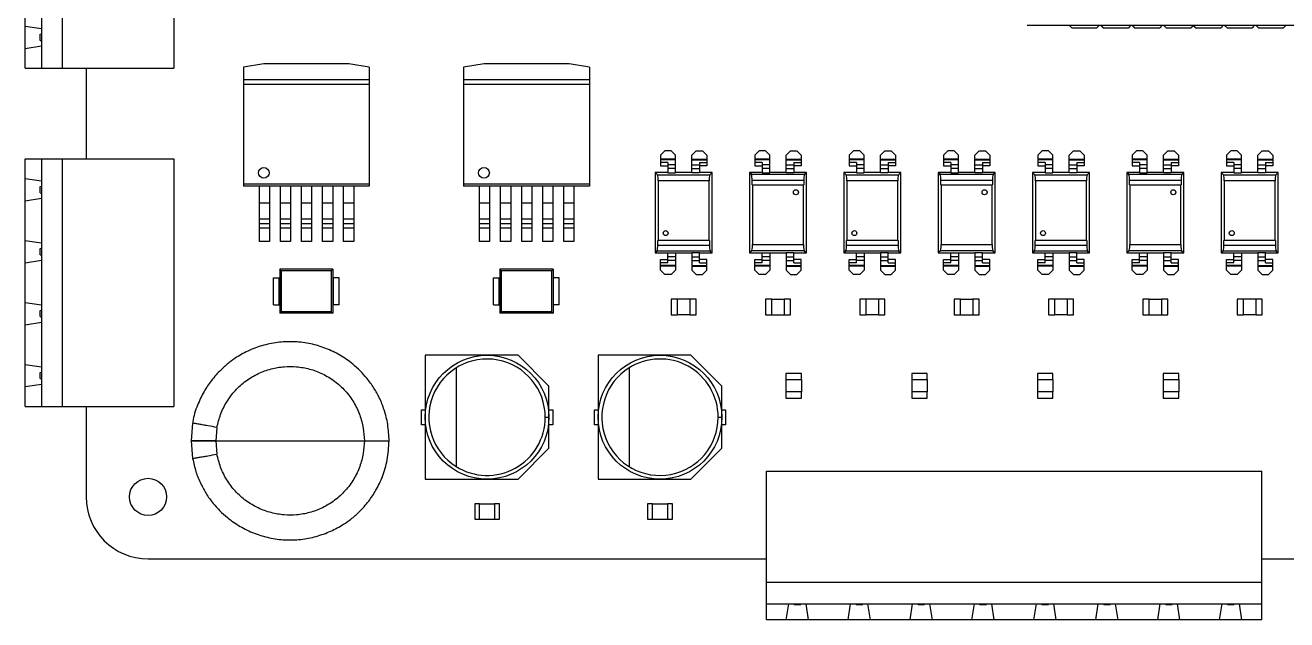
# Model space of a CAD drawing. Header units: millimetres. Extents: x 125 to 686, y 158 to 585.
# Drawn here: x 388.9 to 490.8, y 296.6 to 344.5 of the extents above; entities that cross this region are included whole.
import ezdxf

# ---------------------------------------------------------------- set-up
doc = ezdxf.new("R2010")
doc.units = ezdxf.units.MM

msp = doc.modelspace()

# ---------------------------------------------------------------- linework, layer by layer
at = {"color": 7, "linetype": 'Continuous', "lineweight": 25}
for p, q in [((388.87, 341.07), (388.87, 361.07)), ((390.17, 361.07), (390.17, 341.07)), ((391.87, 341.07), (391.87, 361.07)), ((400.87, 361.07), (400.87, 341.07)), ((388.87, 344.47), (390.17, 344.27)), ((469.8, 344.54), (531.8, 344.54)), ((473.18, 344.54), (473.4, 344.33)), ((473.2, 344.54), (473.4, 344.34)), ((475.65, 344.54), (475.43, 344.33)), ((475.63, 344.54), (475.43, 344.34)), ((475.72, 344.54), (475.94, 344.33)), ((475.74, 344.54), (475.94, 344.34)), ((478.19, 344.54), (477.97, 344.33)), ((478.17, 344.54), (477.97, 344.34)), ((478.26, 344.54), (478.48, 344.33)), ((478.28, 344.54), (478.48, 344.34)), ((480.73, 344.54), (480.51, 344.33)), ((480.71, 344.54), (480.51, 344.34)), ((480.8, 344.54), (481.02, 344.33)), ((480.82, 344.54), (481.02, 344.34)), ((483.25, 344.54), (483.05, 344.34)), ((483.23, 344.5), (483.05, 344.33)), ((483.2, 344.54), (483.4, 344.34)), ((483.23, 344.5), (483.4, 344.33)), ((485.65, 344.54), (485.43, 344.33)), ((485.63, 344.54), (485.43, 344.34)), ((485.72, 344.54), (485.94, 344.33)), ((485.74, 344.54), (485.94, 344.34)), ((488.19, 344.54), (487.97, 344.33)), ((488.17, 344.54), (487.97, 344.34)), ((488.26, 344.54), (488.48, 344.33)), ((488.28, 344.54), (488.48, 344.34)), ((490.73, 344.54), (490.51, 344.33)), ((490.71, 344.54), (490.51, 344.34)), ((390.07, 343.82), (390.17, 343.85)), ((390.07, 343.32), (390.07, 343.82)), ((473.4, 344.34), (473.4, 344.33)), ((473.4, 344.34), (475.43, 344.34)), ((473.4, 344.33), (475.43, 344.33)), ((475.43, 344.34), (475.43, 344.33)), ((475.94, 344.34), (475.94, 344.33)), ((475.94, 344.34), (477.97, 344.34)), ((475.94, 344.33), (477.97, 344.33)), ((477.97, 344.34), (477.97, 344.33)), ((478.48, 344.34), (478.48, 344.33)), ((478.48, 344.34), (480.51, 344.34)), ((478.48, 344.33), (480.51, 344.33)), ((480.51, 344.34), (480.51, 344.33)), ((481.02, 344.34), (481.02, 344.33)), ((481.02, 344.34), (483.05, 344.34)), ((481.02, 344.33), (483.05, 344.33)), ((483.05, 344.34), (483.05, 344.33)), ((483.4, 344.34), (483.4, 344.33)), ((483.4, 344.34), (485.43, 344.34)), ((483.4, 344.33), (485.43, 344.33)), ((485.43, 344.34), (485.43, 344.33)), ((485.94, 344.34), (485.94, 344.33)), ((485.94, 344.34), (487.97, 344.34)), ((485.94, 344.33), (487.97, 344.33)), ((487.97, 344.34), (487.97, 344.33)), ((488.48, 344.34), (488.48, 344.33)), ((488.48, 344.34), (490.51, 344.34)), ((488.48, 344.33), (490.51, 344.33)), ((490.51, 344.34), (490.51, 344.33)), ((388.87, 342.67), (390.17, 342.87)), ((390.07, 343.32), (390.17, 343.3)), ((408.15, 341.44), (406.5, 341.15)), ((415.01, 341.44), (408.15, 341.44)), ((416.66, 341.15), (415.01, 341.44)), ((425.93, 341.44), (424.28, 341.15)), ((432.79, 341.44), (425.93, 341.44)), ((434.44, 341.15), (432.79, 341.44)), ((388.87, 341.07), (400.87, 341.07)), ((393.79, 341.07), (393.79, 333.77)), ((406.5, 341.15), (406.5, 331.54)), ((416.66, 341.15), (416.66, 331.54)), ((424.28, 341.15), (424.28, 331.54)), ((434.44, 341.15), (434.44, 331.54)), ((406.5, 340.17), (416.66, 340.17)), ((416.66, 339.76), (406.5, 339.76)), ((424.28, 340.17), (434.44, 340.17)), ((434.44, 339.76), (424.28, 339.76)), ((440.18, 334.06), (440.53, 334.41)), ((441.03, 334.41), (440.53, 334.41)), ((441.03, 334.41), (441.38, 334.06)), ((443.07, 334.41), (442.72, 334.06)), ((443.07, 334.41), (443.57, 334.41)), ((443.92, 334.06), (443.57, 334.41)), ((447.8, 334.06), (448.15, 334.41)), ((448.65, 334.41), (448.15, 334.41)), ((448.65, 334.41), (449, 334.06)), ((450.69, 334.41), (450.34, 334.06)), ((450.69, 334.41), (451.19, 334.41)), ((451.54, 334.06), (451.19, 334.41)), ((455.42, 334.06), (455.77, 334.41)), ((456.27, 334.41), (455.77, 334.41)), ((456.27, 334.41), (456.62, 334.06)), ((458.31, 334.41), (457.96, 334.06)), ((458.31, 334.41), (458.81, 334.41)), ((459.16, 334.06), (458.81, 334.41)), ((463.04, 334.06), (463.39, 334.41)), ((463.89, 334.41), (463.39, 334.41)), ((463.89, 334.41), (464.24, 334.06)), ((465.93, 334.41), (465.58, 334.06)), ((465.93, 334.41), (466.43, 334.41)), ((466.78, 334.06), (466.43, 334.41)), ((470.66, 334.06), (471.01, 334.41)), ((471.51, 334.41), (471.01, 334.41)), ((471.51, 334.41), (471.86, 334.06)), ((473.55, 334.41), (473.2, 334.06)), ((473.55, 334.41), (474.05, 334.41)), ((474.4, 334.06), (474.05, 334.41)), ((478.28, 334.06), (478.63, 334.41)), ((479.13, 334.41), (478.63, 334.41)), ((479.13, 334.41), (479.48, 334.06)), ((481.17, 334.41), (480.82, 334.06)), ((481.17, 334.41), (481.67, 334.41)), ((482.02, 334.06), (481.67, 334.41)), ((485.9, 334.06), (486.25, 334.41)), ((486.75, 334.41), (486.25, 334.41)), ((486.75, 334.41), (487.1, 334.06)), ((488.79, 334.41), (488.44, 334.06)), ((488.79, 334.41), (489.29, 334.41)), ((489.64, 334.06), (489.29, 334.41)), ((388.87, 333.77), (400.87, 333.77)), ((388.87, 313.77), (388.87, 333.77)), ((390.17, 333.77), (390.17, 313.77)), ((391.87, 313.77), (391.87, 333.77)), ((400.87, 333.77), (400.87, 313.77)), ((440.18, 334.06), (440.18, 333.19)), ((441.38, 333.72), (440.18, 333.72)), ((441.38, 333.68), (440.18, 333.68)), ((440.78, 333.45), (440.18, 333.45)), ((440.78, 333.45), (440.78, 332.64)), ((441.38, 333.27), (440.78, 333.27)), ((441.38, 332.64), (441.38, 334.06)), ((442.72, 332.64), (442.72, 334.06)), ((442.72, 333.72), (443.92, 333.72)), ((442.72, 333.68), (443.92, 333.68)), ((442.72, 333.27), (443.32, 333.27)), ((443.32, 333.45), (443.32, 332.64)), ((443.32, 333.45), (443.92, 333.45)), ((443.92, 334.06), (443.92, 333.19)), ((447.8, 334.06), (447.8, 333.19)), ((449, 333.72), (447.8, 333.72)), ((449, 333.68), (447.8, 333.68)), ((448.4, 333.45), (447.8, 333.45)), ((448.4, 333.45), (448.4, 332.64)), ((449, 333.27), (448.4, 333.27)), ((449, 332.64), (449, 334.06)), ((450.34, 332.64), (450.34, 334.06)), ((450.34, 333.72), (451.54, 333.72)), ((450.34, 333.68), (451.54, 333.68)), ((450.34, 333.27), (450.94, 333.27)), ((450.94, 333.45), (450.94, 332.64)), ((450.94, 333.45), (451.54, 333.45)), ((451.54, 334.06), (451.54, 333.19)), ((455.42, 334.06), (455.42, 333.19)), ((456.62, 333.72), (455.42, 333.72)), ((456.62, 333.68), (455.42, 333.68)), ((456.02, 333.45), (455.42, 333.45)), ((456.02, 333.45), (456.02, 332.64)), ((456.62, 333.27), (456.02, 333.27)), ((456.62, 332.64), (456.62, 334.06)), ((457.96, 332.64), (457.96, 334.06)), ((457.96, 333.72), (459.16, 333.72)), ((457.96, 333.68), (459.16, 333.68)), ((457.96, 333.27), (458.56, 333.27)), ((458.56, 333.45), (458.56, 332.64)), ((458.56, 333.45), (459.16, 333.45)), ((459.16, 334.06), (459.16, 333.19)), ((463.04, 334.06), (463.04, 333.19)), ((464.24, 333.72), (463.04, 333.72)), ((464.24, 333.68), (463.04, 333.68)), ((463.64, 333.45), (463.04, 333.45)), ((463.64, 333.45), (463.64, 332.64)), ((464.24, 333.27), (463.64, 333.27)), ((464.24, 332.64), (464.24, 334.06)), ((465.58, 332.64), (465.58, 334.06)), ((465.58, 333.72), (466.78, 333.72)), ((465.58, 333.68), (466.78, 333.68)), ((465.58, 333.27), (466.18, 333.27)), ((466.18, 333.45), (466.18, 332.64)), ((466.18, 333.45), (466.78, 333.45)), ((466.78, 334.06), (466.78, 333.19)), ((470.66, 334.06), (470.66, 333.19)), ((471.86, 333.72), (470.66, 333.72)), ((471.86, 333.68), (470.66, 333.68)), ((471.26, 333.45), (470.66, 333.45)), ((471.26, 333.45), (471.26, 332.64)), ((471.86, 333.27), (471.26, 333.27)), ((471.86, 332.64), (471.86, 334.06)), ((473.2, 332.64), (473.2, 334.06)), ((473.2, 333.72), (474.4, 333.72)), ((473.2, 333.68), (474.4, 333.68)), ((473.2, 333.27), (473.8, 333.27)), ((473.8, 333.45), (473.8, 332.64)), ((473.8, 333.45), (474.4, 333.45)), ((474.4, 334.06), (474.4, 333.19)), ((478.28, 334.06), (478.28, 333.19)), ((479.48, 333.72), (478.28, 333.72)), ((479.48, 333.68), (478.28, 333.68)), ((478.88, 333.45), (478.28, 333.45)), ((478.88, 333.45), (478.88, 332.64)), ((479.48, 333.27), (478.88, 333.27)), ((479.48, 332.64), (479.48, 334.06)), ((480.82, 332.64), (480.82, 334.06)), ((480.82, 333.72), (482.02, 333.72)), ((480.82, 333.68), (482.02, 333.68)), ((480.82, 333.27), (481.42, 333.27)), ((481.42, 333.45), (481.42, 332.64)), ((481.42, 333.45), (482.02, 333.45)), ((482.02, 334.06), (482.02, 333.19)), ((485.9, 334.06), (485.9, 333.19)), ((487.1, 333.72), (485.9, 333.72)), ((487.1, 333.68), (485.9, 333.68)), ((486.5, 333.45), (485.9, 333.45)), ((486.5, 333.45), (486.5, 332.64)), ((487.1, 333.27), (486.5, 333.27)), ((487.1, 332.64), (487.1, 334.06)), ((488.44, 332.64), (488.44, 334.06)), ((488.44, 333.72), (489.64, 333.72)), ((488.44, 333.68), (489.64, 333.68)), ((488.44, 333.27), (489.04, 333.27)), ((489.04, 333.45), (489.04, 332.64)), ((489.04, 333.45), (489.64, 333.45)), ((489.64, 334.06), (489.64, 333.19)), ((439.76, 332.66), (439.76, 326.16)), ((439.94, 332.48), (439.76, 332.66)), ((440.78, 332.66), (439.76, 332.66)), ((439.94, 332.48), (444.16, 332.48)), ((440.18, 333.19), (440.78, 333.19)), ((441.38, 332.98), (440.78, 332.98)), ((440.78, 332.64), (441.38, 332.64)), ((442.72, 332.66), (441.38, 332.66)), ((442.72, 332.98), (443.32, 332.98)), ((443.32, 332.64), (442.72, 332.64)), ((443.92, 333.19), (443.32, 333.19)), ((444.34, 332.66), (443.32, 332.66)), ((444.16, 332.48), (444.34, 332.66)), ((444.34, 326.16), (444.34, 332.66)), ((447.38, 332.66), (447.38, 326.16)), ((447.52, 332.52), (447.38, 332.66)), ((448.4, 332.66), (447.38, 332.66)), ((447.52, 332.52), (451.81, 332.52)), ((447.8, 333.19), (448.4, 333.19)), ((449, 332.98), (448.4, 332.98)), ((448.4, 332.64), (449, 332.64)), ((450.34, 332.66), (449, 332.66)), ((450.34, 332.98), (450.94, 332.98)), ((450.94, 332.64), (450.34, 332.64)), ((451.54, 333.19), (450.94, 333.19)), ((451.96, 332.66), (450.94, 332.66)), ((451.81, 332.52), (451.96, 332.66)), ((451.96, 326.16), (451.96, 332.66)), ((455, 332.66), (455, 326.16)), ((455.18, 332.48), (455, 332.66)), ((456.02, 332.66), (455, 332.66)), ((455.18, 332.48), (459.4, 332.48)), ((455.42, 333.19), (456.02, 333.19)), ((456.62, 332.98), (456.02, 332.98)), ((456.02, 332.64), (456.62, 332.64)), ((457.96, 332.66), (456.62, 332.66)), ((457.96, 332.98), (458.56, 332.98)), ((458.56, 332.64), (457.96, 332.64)), ((459.16, 333.19), (458.56, 333.19)), ((459.58, 332.66), (458.56, 332.66)), ((459.4, 332.48), (459.58, 332.66)), ((459.58, 326.16), (459.58, 332.66)), ((462.62, 332.66), (462.62, 326.16)), ((462.76, 332.52), (462.62, 332.66)), ((463.64, 332.66), (462.62, 332.66)), ((462.76, 332.52), (467.05, 332.52)), ((463.04, 333.19), (463.64, 333.19)), ((464.24, 332.98), (463.64, 332.98)), ((463.64, 332.64), (464.24, 332.64)), ((465.58, 332.66), (464.24, 332.66)), ((465.58, 332.98), (466.18, 332.98)), ((466.18, 332.64), (465.58, 332.64)), ((466.78, 333.19), (466.18, 333.19)), ((467.2, 332.66), (466.18, 332.66)), ((467.05, 332.52), (467.2, 332.66)), ((467.2, 326.16), (467.2, 332.66)), ((470.24, 332.66), (470.24, 326.16)), ((470.42, 332.48), (470.24, 332.66)), ((471.26, 332.66), (470.24, 332.66)), ((470.42, 332.48), (474.64, 332.48)), ((470.66, 333.19), (471.26, 333.19)), ((471.86, 332.98), (471.26, 332.98)), ((471.26, 332.64), (471.86, 332.64)), ((473.2, 332.66), (471.86, 332.66)), ((473.2, 332.98), (473.8, 332.98)), ((473.8, 332.64), (473.2, 332.64)), ((474.4, 333.19), (473.8, 333.19)), ((474.82, 332.66), (473.8, 332.66)), ((474.64, 332.48), (474.82, 332.66)), ((474.82, 326.16), (474.82, 332.66)), ((477.86, 332.66), (477.86, 326.16)), ((478, 332.52), (477.86, 332.66)), ((478.88, 332.66), (477.86, 332.66)), ((478, 332.52), (482.29, 332.52)), ((478.28, 333.19), (478.88, 333.19)), ((479.48, 332.98), (478.88, 332.98)), ((478.88, 332.64), (479.48, 332.64)), ((480.82, 332.66), (479.48, 332.66)), ((480.82, 332.98), (481.42, 332.98)), ((481.42, 332.64), (480.82, 332.64)), ((482.02, 333.19), (481.42, 333.19)), ((482.44, 332.66), (481.42, 332.66)), ((482.29, 332.52), (482.44, 332.66)), ((482.44, 326.16), (482.44, 332.66)), ((485.48, 332.66), (485.48, 326.16)), ((485.66, 332.48), (485.48, 332.66)), ((486.5, 332.66), (485.48, 332.66)), ((485.66, 332.48), (489.88, 332.48)), ((485.9, 333.19), (486.5, 333.19)), ((487.1, 332.98), (486.5, 332.98)), ((486.5, 332.64), (487.1, 332.64)), ((488.44, 332.66), (487.1, 332.66)), ((488.44, 332.98), (489.04, 332.98)), ((489.04, 332.64), (488.44, 332.64)), ((489.64, 333.19), (489.04, 333.19)), ((490.06, 332.66), (489.04, 332.66)), ((489.88, 332.48), (490.06, 332.66)), ((490.06, 326.16), (490.06, 332.66)), ((388.87, 332.17), (390.17, 331.97)), ((390.07, 331.52), (390.17, 331.54)), ((390.07, 331.02), (390.07, 331.52)), ((416.66, 331.72), (406.5, 331.72)), ((416.66, 331.54), (406.5, 331.54)), ((407.76, 331.54), (407.76, 327.09)), ((408.59, 331.54), (408.59, 327.09)), ((409.46, 331.54), (409.46, 327.09)), ((410.3, 331.54), (410.3, 327.09)), ((411.16, 331.54), (411.16, 327.09)), ((412, 331.54), (412, 327.09)), ((412.86, 331.54), (412.86, 327.09)), ((413.7, 331.54), (413.7, 327.09)), ((414.56, 331.54), (414.56, 327.09)), ((415.4, 331.54), (415.4, 327.09)), ((434.44, 331.72), (424.28, 331.72)), ((434.44, 331.54), (424.28, 331.54)), ((425.54, 331.54), (425.54, 327.09)), ((426.37, 331.54), (426.37, 327.09)), ((427.24, 331.54), (427.24, 327.09)), ((428.08, 331.54), (428.08, 327.09)), ((428.94, 331.54), (428.94, 327.09)), ((429.78, 331.54), (429.78, 327.09)), ((430.64, 331.54), (430.64, 327.09)), ((431.48, 331.54), (431.48, 327.09)), ((432.34, 331.54), (432.34, 327.09)), ((433.18, 331.54), (433.18, 327.09)), ((444.1, 331.99), (440, 331.99)), ((440, 331.99), (440, 327.16)), ((444.1, 327.16), (444.1, 331.99)), ((447.58, 331.66), (447.58, 332.02)), ((451.75, 332.02), (447.58, 332.02)), ((447.58, 331.66), (451.75, 331.66)), ((447.62, 331.66), (447.62, 326.84)), ((451.72, 326.84), (451.72, 331.66)), ((451.75, 332.02), (451.75, 331.66)), ((455.24, 331.99), (455.24, 327.16)), ((459.34, 331.99), (455.24, 331.99)), ((459.34, 327.16), (459.34, 331.99)), ((462.82, 331.66), (462.82, 332.02)), ((466.99, 332.02), (462.82, 332.02)), ((462.82, 331.66), (466.99, 331.66)), ((462.86, 331.66), (462.86, 326.84)), ((466.96, 326.84), (466.96, 331.66)), ((466.99, 332.02), (466.99, 331.66)), ((470.48, 331.99), (470.48, 327.16)), ((474.58, 331.99), (470.48, 331.99)), ((474.58, 327.16), (474.58, 331.99)), ((478.06, 331.66), (478.06, 332.02)), ((482.23, 332.02), (478.06, 332.02)), ((478.06, 331.66), (482.23, 331.66)), ((478.1, 331.66), (478.1, 326.84)), ((482.2, 326.84), (482.2, 331.66)), ((482.23, 332.02), (482.23, 331.66)), ((485.72, 331.99), (485.72, 327.16)), ((489.82, 331.99), (485.72, 331.99)), ((489.82, 327.16), (489.82, 331.99)), ((388.87, 330.37), (390.17, 330.57)), ((390.07, 331.02), (390.17, 330.99)), ((408.59, 330.18), (407.76, 330.18)), ((410.3, 330.18), (409.46, 330.18)), ((412, 330.18), (411.16, 330.18)), ((413.7, 330.18), (412.86, 330.18)), ((415.4, 330.18), (414.56, 330.18)), ((426.37, 330.18), (425.54, 330.18)), ((428.08, 330.18), (427.24, 330.18)), ((429.78, 330.18), (428.94, 330.18)), ((431.48, 330.18), (430.64, 330.18)), ((433.18, 330.18), (432.34, 330.18)), ((408.59, 328.89), (407.76, 328.89)), ((408.59, 328.52), (407.76, 328.52)), ((408.59, 328.17), (407.76, 328.17)), ((410.3, 328.89), (409.46, 328.89)), ((410.3, 328.52), (409.46, 328.52)), ((410.3, 328.17), (409.46, 328.17)), ((412, 328.89), (411.16, 328.89)), ((412, 328.52), (411.16, 328.52)), ((412, 328.17), (411.16, 328.17)), ((413.7, 328.89), (412.86, 328.89)), ((413.7, 328.52), (412.86, 328.52)), ((413.7, 328.17), (412.86, 328.17)), ((415.4, 328.89), (414.56, 328.89)), ((415.4, 328.52), (414.56, 328.52)), ((415.4, 328.17), (414.56, 328.17)), ((426.37, 328.89), (425.54, 328.89)), ((426.37, 328.52), (425.54, 328.52)), ((426.37, 328.17), (425.54, 328.17)), ((428.08, 328.89), (427.24, 328.89)), ((428.08, 328.52), (427.24, 328.52)), ((428.08, 328.17), (427.24, 328.17)), ((429.78, 328.89), (428.94, 328.89)), ((429.78, 328.52), (428.94, 328.52)), ((429.78, 328.17), (428.94, 328.17)), ((431.48, 328.89), (430.64, 328.89)), ((431.48, 328.52), (430.64, 328.52)), ((431.48, 328.17), (430.64, 328.17)), ((433.18, 328.89), (432.34, 328.89)), ((433.18, 328.52), (432.34, 328.52)), ((433.18, 328.17), (432.34, 328.17)), ((388.87, 327.17), (390.17, 326.97)), ((439.96, 326.8), (439.96, 327.16)), ((444.13, 327.16), (439.96, 327.16)), ((444.13, 327.16), (444.13, 326.8)), ((459.37, 327.16), (455.2, 327.16)), ((455.2, 326.8), (455.2, 327.16)), ((459.37, 327.16), (459.37, 326.8)), ((474.61, 327.16), (470.44, 327.16)), ((470.44, 326.8), (470.44, 327.16)), ((474.61, 327.16), (474.61, 326.8)), ((489.85, 327.16), (485.68, 327.16)), ((485.68, 326.8), (485.68, 327.16)), ((489.85, 327.16), (489.85, 326.8)), ((390.07, 326.52), (390.17, 326.54)), ((390.07, 326.02), (390.07, 326.52)), ((408.59, 327.09), (407.76, 327.09)), ((410.3, 327.09), (409.46, 327.09)), ((412, 327.09), (411.16, 327.09)), ((413.7, 327.09), (412.86, 327.09)), ((415.4, 327.09), (414.56, 327.09)), ((426.37, 327.09), (425.54, 327.09)), ((428.08, 327.09), (427.24, 327.09)), ((429.78, 327.09), (428.94, 327.09)), ((431.48, 327.09), (430.64, 327.09)), ((433.18, 327.09), (432.34, 327.09)), ((439.9, 326.31), (439.76, 326.16)), ((439.76, 326.16), (440.78, 326.16)), ((444.19, 326.31), (439.9, 326.31)), ((439.96, 326.8), (444.13, 326.8)), ((440.78, 325.37), (440.78, 326.18)), ((440.78, 326.18), (441.38, 326.18)), ((441.38, 326.18), (441.38, 324.76)), ((441.38, 326.16), (442.72, 326.16)), ((443.32, 326.18), (442.72, 326.18)), ((442.72, 326.18), (442.72, 324.76)), ((443.32, 325.37), (443.32, 326.18)), ((443.32, 326.16), (444.34, 326.16)), ((444.19, 326.31), (444.34, 326.16)), ((447.56, 326.34), (447.38, 326.16)), ((447.38, 326.16), (448.4, 326.16)), ((451.78, 326.34), (447.56, 326.34)), ((447.62, 326.84), (451.72, 326.84)), ((448.4, 326.18), (449, 326.18)), ((448.4, 325.37), (448.4, 326.18)), ((449, 326.18), (449, 324.76)), ((449, 326.16), (450.34, 326.16)), ((450.94, 326.18), (450.34, 326.18)), ((450.34, 326.18), (450.34, 324.76)), ((450.94, 325.37), (450.94, 326.18)), ((450.94, 326.16), (451.96, 326.16)), ((451.78, 326.34), (451.96, 326.16)), ((455.14, 326.31), (455, 326.16)), ((455, 326.16), (456.02, 326.16)), ((459.43, 326.31), (455.14, 326.31)), ((455.2, 326.8), (459.37, 326.8)), ((456.02, 325.37), (456.02, 326.18)), ((456.02, 326.18), (456.62, 326.18)), ((456.62, 326.18), (456.62, 324.76)), ((456.62, 326.16), (457.96, 326.16)), ((458.56, 326.18), (457.96, 326.18)), ((457.96, 326.18), (457.96, 324.76)), ((458.56, 325.37), (458.56, 326.18)), ((458.56, 326.16), (459.58, 326.16)), ((459.43, 326.31), (459.58, 326.16)), ((462.8, 326.34), (462.62, 326.16)), ((462.62, 326.16), (463.64, 326.16)), ((467.02, 326.34), (462.8, 326.34)), ((462.86, 326.84), (466.96, 326.84)), ((463.64, 326.18), (464.24, 326.18)), ((463.64, 325.37), (463.64, 326.18)), ((464.24, 326.18), (464.24, 324.76)), ((464.24, 326.16), (465.58, 326.16)), ((466.18, 326.18), (465.58, 326.18)), ((465.58, 326.18), (465.58, 324.76)), ((466.18, 325.37), (466.18, 326.18)), ((466.18, 326.16), (467.2, 326.16)), ((467.02, 326.34), (467.2, 326.16)), ((470.38, 326.31), (470.24, 326.16)), ((470.24, 326.16), (471.26, 326.16)), ((474.67, 326.31), (470.38, 326.31)), ((470.44, 326.8), (474.61, 326.8)), ((471.26, 325.37), (471.26, 326.18)), ((471.26, 326.18), (471.86, 326.18)), ((471.86, 326.18), (471.86, 324.76)), ((471.86, 326.16), (473.2, 326.16)), ((473.8, 326.18), (473.2, 326.18)), ((473.2, 326.18), (473.2, 324.76)), ((473.8, 325.37), (473.8, 326.18)), ((473.8, 326.16), (474.82, 326.16)), ((474.67, 326.31), (474.82, 326.16)), ((478.04, 326.34), (477.86, 326.16)), ((477.86, 326.16), (478.88, 326.16)), ((482.26, 326.34), (478.04, 326.34)), ((478.1, 326.84), (482.2, 326.84)), ((478.88, 326.18), (479.48, 326.18)), ((478.88, 325.37), (478.88, 326.18)), ((479.48, 326.18), (479.48, 324.76)), ((479.48, 326.16), (480.82, 326.16)), ((481.42, 326.18), (480.82, 326.18)), ((480.82, 326.18), (480.82, 324.76)), ((481.42, 325.37), (481.42, 326.18)), ((481.42, 326.16), (482.44, 326.16)), ((482.26, 326.34), (482.44, 326.16)), ((485.62, 326.31), (485.48, 326.16)), ((485.48, 326.16), (486.5, 326.16)), ((489.91, 326.31), (485.62, 326.31)), ((485.68, 326.8), (489.85, 326.8)), ((486.5, 325.37), (486.5, 326.18)), ((486.5, 326.18), (487.1, 326.18)), ((487.1, 326.18), (487.1, 324.76)), ((487.1, 326.16), (488.44, 326.16)), ((489.04, 326.18), (488.44, 326.18)), ((488.44, 326.18), (488.44, 324.76)), ((489.04, 325.37), (489.04, 326.18)), ((489.04, 326.16), (490.06, 326.16)), ((489.91, 326.31), (490.06, 326.16)), ((388.87, 325.37), (390.17, 325.57)), ((390.07, 326.02), (390.17, 325.99)), ((440.18, 324.76), (440.18, 325.64)), ((440.18, 325.64), (440.78, 325.64)), ((440.78, 325.37), (440.18, 325.37)), ((441.38, 325.14), (440.18, 325.14)), ((441.38, 325.1), (440.18, 325.1)), ((441.38, 325.85), (440.78, 325.85)), ((441.38, 325.55), (440.78, 325.55)), ((442.72, 325.85), (443.32, 325.85)), ((442.72, 325.55), (443.32, 325.55)), ((442.72, 325.14), (443.92, 325.14)), ((442.72, 325.1), (443.92, 325.1)), ((443.92, 325.64), (443.32, 325.64)), ((443.32, 325.37), (443.92, 325.37)), ((443.92, 324.76), (443.92, 325.64)), ((447.8, 324.76), (447.8, 325.64)), ((447.8, 325.64), (448.4, 325.64)), ((448.4, 325.37), (447.8, 325.37)), ((449, 325.14), (447.8, 325.14)), ((449, 325.1), (447.8, 325.1)), ((449, 325.85), (448.4, 325.85)), ((449, 325.55), (448.4, 325.55)), ((450.34, 325.85), (450.94, 325.85)), ((450.34, 325.55), (450.94, 325.55)), ((450.34, 325.14), (451.54, 325.14)), ((450.34, 325.1), (451.54, 325.1)), ((451.54, 325.64), (450.94, 325.64)), ((450.94, 325.37), (451.54, 325.37)), ((451.54, 324.76), (451.54, 325.64)), ((455.42, 324.76), (455.42, 325.64)), ((455.42, 325.64), (456.02, 325.64)), ((456.02, 325.37), (455.42, 325.37)), ((456.62, 325.14), (455.42, 325.14)), ((456.62, 325.1), (455.42, 325.1)), ((456.62, 325.85), (456.02, 325.85)), ((456.62, 325.55), (456.02, 325.55)), ((457.96, 325.85), (458.56, 325.85)), ((457.96, 325.55), (458.56, 325.55)), ((457.96, 325.14), (459.16, 325.14)), ((457.96, 325.1), (459.16, 325.1)), ((459.16, 325.64), (458.56, 325.64)), ((458.56, 325.37), (459.16, 325.37)), ((459.16, 324.76), (459.16, 325.64)), ((463.04, 324.76), (463.04, 325.64)), ((463.04, 325.64), (463.64, 325.64)), ((463.64, 325.37), (463.04, 325.37)), ((464.24, 325.14), (463.04, 325.14)), ((464.24, 325.1), (463.04, 325.1)), ((464.24, 325.85), (463.64, 325.85)), ((464.24, 325.55), (463.64, 325.55)), ((465.58, 325.85), (466.18, 325.85)), ((465.58, 325.55), (466.18, 325.55)), ((465.58, 325.14), (466.78, 325.14)), ((465.58, 325.1), (466.78, 325.1)), ((466.78, 325.64), (466.18, 325.64)), ((466.18, 325.37), (466.78, 325.37)), ((466.78, 324.76), (466.78, 325.64)), ((470.66, 324.76), (470.66, 325.64)), ((470.66, 325.64), (471.26, 325.64)), ((471.26, 325.37), (470.66, 325.37)), ((471.86, 325.14), (470.66, 325.14)), ((471.86, 325.1), (470.66, 325.1)), ((471.86, 325.85), (471.26, 325.85)), ((471.86, 325.55), (471.26, 325.55)), ((473.2, 325.85), (473.8, 325.85)), ((473.2, 325.55), (473.8, 325.55)), ((473.2, 325.14), (474.4, 325.14)), ((473.2, 325.1), (474.4, 325.1)), ((474.4, 325.64), (473.8, 325.64)), ((473.8, 325.37), (474.4, 325.37)), ((474.4, 324.76), (474.4, 325.64)), ((478.28, 324.76), (478.28, 325.64)), ((478.28, 325.64), (478.88, 325.64)), ((478.88, 325.37), (478.28, 325.37)), ((479.48, 325.14), (478.28, 325.14)), ((479.48, 325.1), (478.28, 325.1)), ((479.48, 325.85), (478.88, 325.85)), ((479.48, 325.55), (478.88, 325.55)), ((480.82, 325.85), (481.42, 325.85)), ((480.82, 325.55), (481.42, 325.55)), ((480.82, 325.14), (482.02, 325.14)), ((480.82, 325.1), (482.02, 325.1)), ((482.02, 325.64), (481.42, 325.64)), ((481.42, 325.37), (482.02, 325.37)), ((482.02, 324.76), (482.02, 325.64)), ((485.9, 324.76), (485.9, 325.64)), ((485.9, 325.64), (486.5, 325.64)), ((486.5, 325.37), (485.9, 325.37)), ((487.1, 325.14), (485.9, 325.14)), ((487.1, 325.1), (485.9, 325.1)), ((487.1, 325.85), (486.5, 325.85)), ((487.1, 325.55), (486.5, 325.55)), ((488.44, 325.85), (489.04, 325.85)), ((488.44, 325.55), (489.04, 325.55)), ((488.44, 325.14), (489.64, 325.14)), ((488.44, 325.1), (489.64, 325.1)), ((489.64, 325.64), (489.04, 325.64)), ((489.04, 325.37), (489.64, 325.37)), ((489.64, 324.76), (489.64, 325.64)), ((408.92, 321.96), (408.92, 324.16)), ((408.92, 324.16), (409.42, 324.16)), ((409.38, 321.96), (409.38, 324.16)), ((409.54, 324.71), (409.42, 324.84)), ((409.42, 324.84), (409.42, 321.29)), ((413.72, 324.84), (409.42, 324.84)), ((409.54, 324.71), (409.54, 321.41)), ((413.59, 324.71), (409.54, 324.71)), ((413.72, 324.84), (413.59, 324.71)), ((413.59, 324.71), (413.59, 321.41)), ((413.72, 324.84), (413.72, 321.29)), ((414.22, 324.16), (413.72, 324.16)), ((413.76, 321.96), (413.76, 324.16)), ((414.22, 321.96), (414.22, 324.16)), ((426.7, 321.96), (426.7, 324.16)), ((426.7, 324.16), (427.2, 324.16)), ((427.16, 321.96), (427.16, 324.16)), ((427.32, 324.71), (427.2, 324.84)), ((431.5, 324.84), (427.2, 324.84)), ((427.2, 324.84), (427.2, 321.29)), ((431.37, 324.71), (427.32, 324.71)), ((427.32, 324.71), (427.32, 321.41)), ((431.5, 324.84), (431.37, 324.71)), ((431.37, 324.71), (431.37, 321.41)), ((431.5, 324.84), (431.5, 321.29)), ((432, 324.16), (431.5, 324.16)), ((431.54, 321.96), (431.54, 324.16)), ((432, 321.96), (432, 324.16)), ((440.18, 324.76), (440.53, 324.41)), ((441.03, 324.41), (440.53, 324.41)), ((441.03, 324.41), (441.38, 324.76)), ((443.07, 324.41), (442.72, 324.76)), ((443.07, 324.41), (443.57, 324.41)), ((443.92, 324.76), (443.57, 324.41)), ((447.8, 324.76), (448.15, 324.41)), ((448.65, 324.41), (448.15, 324.41)), ((448.65, 324.41), (449, 324.76)), ((450.69, 324.41), (450.34, 324.76)), ((450.69, 324.41), (451.19, 324.41)), ((451.54, 324.76), (451.19, 324.41)), ((455.42, 324.76), (455.77, 324.41)), ((456.27, 324.41), (455.77, 324.41)), ((456.27, 324.41), (456.62, 324.76)), ((458.31, 324.41), (457.96, 324.76)), ((458.31, 324.41), (458.81, 324.41)), ((459.16, 324.76), (458.81, 324.41)), ((463.04, 324.76), (463.39, 324.41)), ((463.89, 324.41), (463.39, 324.41)), ((463.89, 324.41), (464.24, 324.76)), ((465.93, 324.41), (465.58, 324.76)), ((465.93, 324.41), (466.43, 324.41)), ((466.78, 324.76), (466.43, 324.41)), ((470.66, 324.76), (471.01, 324.41)), ((471.51, 324.41), (471.01, 324.41)), ((471.51, 324.41), (471.86, 324.76)), ((473.55, 324.41), (473.2, 324.76)), ((473.55, 324.41), (474.05, 324.41)), ((474.4, 324.76), (474.05, 324.41)), ((478.28, 324.76), (478.63, 324.41)), ((479.13, 324.41), (478.63, 324.41)), ((479.13, 324.41), (479.48, 324.76)), ((481.17, 324.41), (480.82, 324.76)), ((481.17, 324.41), (481.67, 324.41)), ((482.02, 324.76), (481.67, 324.41)), ((485.9, 324.76), (486.25, 324.41)), ((486.75, 324.41), (486.25, 324.41)), ((486.75, 324.41), (487.1, 324.76)), ((488.79, 324.41), (488.44, 324.76)), ((488.79, 324.41), (489.29, 324.41)), ((489.64, 324.76), (489.29, 324.41)), ((388.87, 322.17), (390.17, 321.97)), ((441.55, 322.42), (441.05, 322.42)), ((441.05, 322.42), (441.05, 321.17)), ((441.55, 321.17), (441.55, 322.42)), ((442.55, 322.42), (441.55, 322.42)), ((443.05, 322.42), (442.55, 322.42)), ((442.55, 322.42), (442.55, 321.17)), ((443.05, 321.17), (443.05, 322.42)), ((449.17, 322.42), (448.67, 322.42)), ((448.67, 322.42), (448.67, 321.17)), ((449.17, 321.17), (449.17, 322.42)), ((449.17, 322.42), (450.17, 322.42)), ((450.17, 322.42), (450.17, 321.17)), ((450.67, 322.42), (450.17, 322.42)), ((450.67, 321.17), (450.67, 322.42)), ((456.79, 322.42), (456.29, 322.42)), ((456.29, 322.42), (456.29, 321.17)), ((456.79, 321.17), (456.79, 322.42)), ((457.79, 322.42), (456.79, 322.42)), ((457.79, 322.42), (457.79, 321.17)), ((458.29, 322.42), (457.79, 322.42)), ((458.29, 321.17), (458.29, 322.42)), ((464.41, 322.42), (463.91, 322.42)), ((463.91, 322.42), (463.91, 321.17)), ((464.41, 321.17), (464.41, 322.42)), ((464.41, 322.42), (465.41, 322.42)), ((465.41, 322.42), (465.41, 321.17)), ((465.91, 322.42), (465.41, 322.42)), ((465.91, 321.17), (465.91, 322.42)), ((472.03, 322.42), (471.53, 322.42)), ((471.53, 322.42), (471.53, 321.17)), ((472.03, 321.17), (472.03, 322.42)), ((473.03, 322.42), (472.03, 322.42)), ((473.03, 322.42), (473.03, 321.17)), ((473.53, 322.42), (473.03, 322.42)), ((473.53, 321.17), (473.53, 322.42)), ((479.65, 322.42), (479.15, 322.42)), ((479.15, 322.42), (479.15, 321.17)), ((479.65, 321.17), (479.65, 322.42)), ((479.65, 322.42), (480.65, 322.42)), ((480.65, 322.42), (480.65, 321.17)), ((481.15, 322.42), (480.65, 322.42)), ((481.15, 321.17), (481.15, 322.42)), ((486.77, 322.42), (486.77, 321.17)), ((487.27, 322.42), (486.77, 322.42)), ((487.27, 321.17), (487.27, 322.42)), ((488.27, 322.42), (487.27, 322.42)), ((488.77, 322.42), (488.27, 322.42)), ((488.27, 322.42), (488.27, 321.17)), ((488.77, 321.17), (488.77, 322.42)), ((390.07, 321.52), (390.17, 321.54)), ((390.07, 321.02), (390.07, 321.52)), ((390.07, 321.02), (390.17, 320.99)), ((408.92, 321.96), (409.42, 321.96)), ((409.42, 321.29), (409.54, 321.41)), ((413.72, 321.29), (409.42, 321.29)), ((413.59, 321.41), (409.54, 321.41)), ((413.59, 321.41), (413.72, 321.29)), ((414.22, 321.96), (413.72, 321.96)), ((426.7, 321.96), (427.2, 321.96)), ((427.2, 321.29), (427.32, 321.41)), ((431.5, 321.29), (427.2, 321.29)), ((431.37, 321.41), (427.32, 321.41)), ((431.37, 321.41), (431.5, 321.29)), ((432, 321.96), (431.5, 321.96)), ((441.05, 321.17), (441.55, 321.17)), ((442.55, 321.17), (441.55, 321.17)), ((442.55, 321.17), (443.05, 321.17)), ((448.67, 321.17), (449.17, 321.17)), ((449.17, 321.17), (450.17, 321.17)), ((450.17, 321.17), (450.67, 321.17)), ((456.29, 321.17), (456.79, 321.17)), ((457.79, 321.17), (456.79, 321.17)), ((457.79, 321.17), (458.29, 321.17)), ((463.91, 321.17), (464.41, 321.17)), ((464.41, 321.17), (465.41, 321.17)), ((465.41, 321.17), (465.91, 321.17)), ((471.53, 321.17), (472.03, 321.17)), ((473.03, 321.17), (472.03, 321.17)), ((473.03, 321.17), (473.53, 321.17)), ((479.15, 321.17), (479.65, 321.17)), ((479.65, 321.17), (480.65, 321.17)), ((480.65, 321.17), (481.15, 321.17)), ((486.77, 321.17), (487.27, 321.17)), ((488.27, 321.17), (487.27, 321.17)), ((488.27, 321.17), (488.77, 321.17)), ((388.87, 320.37), (390.17, 320.57)), ((388.87, 317.17), (390.17, 316.97)), ((428.67, 317.9), (421.17, 317.9)), ((421.17, 317.9), (421.17, 307.9)), ((431.17, 315.4), (428.67, 317.9)), ((442.64, 317.9), (435.14, 317.9)), ((435.14, 317.9), (435.14, 307.9)), ((445.14, 315.4), (442.64, 317.9)), ((390.07, 316.52), (390.17, 316.54)), ((390.07, 316.02), (390.07, 316.52)), ((390.07, 316.02), (390.17, 315.99)), ((423.67, 316.88), (423.67, 308.92)), ((437.64, 316.88), (437.64, 308.92)), ((450.31, 316.44), (450.31, 315.94)), ((451.56, 316.44), (450.31, 316.44)), ((450.31, 315.94), (451.56, 315.94)), ((450.31, 315.94), (450.31, 314.94)), ((451.56, 315.94), (451.56, 316.44)), ((451.56, 315.94), (451.56, 314.94)), ((460.47, 316.44), (460.47, 315.94)), ((461.72, 316.44), (460.47, 316.44)), ((460.47, 315.94), (461.72, 315.94)), ((460.47, 315.94), (460.47, 314.94)), ((461.72, 315.94), (461.72, 316.44)), ((461.72, 315.94), (461.72, 314.94)), ((471.88, 316.44), (470.63, 316.44)), ((470.63, 316.44), (470.63, 315.94)), ((470.63, 315.94), (471.88, 315.94)), ((470.63, 315.94), (470.63, 314.94)), ((471.88, 315.94), (471.88, 316.44)), ((471.88, 315.94), (471.88, 314.94)), ((482.04, 316.44), (480.79, 316.44)), ((480.79, 316.44), (480.79, 315.94)), ((480.79, 315.94), (482.04, 315.94)), ((480.79, 315.94), (480.79, 314.94)), ((482.04, 315.94), (482.04, 316.44)), ((482.04, 315.94), (482.04, 314.94)), ((388.87, 315.37), (390.17, 315.57)), ((431.17, 310.4), (431.17, 315.4)), ((445.14, 310.4), (445.14, 315.4)), ((450.31, 314.94), (450.31, 314.44)), ((451.56, 314.94), (450.31, 314.94)), ((451.56, 314.44), (451.56, 314.94)), ((460.47, 314.94), (460.47, 314.44)), ((461.72, 314.94), (460.47, 314.94)), ((461.72, 314.44), (461.72, 314.94)), ((470.63, 314.94), (470.63, 314.44)), ((471.88, 314.94), (470.63, 314.94)), ((471.88, 314.44), (471.88, 314.94)), ((482.04, 314.94), (480.79, 314.94)), ((480.79, 314.94), (480.79, 314.44)), ((482.04, 314.44), (482.04, 314.94)), ((450.31, 314.44), (451.56, 314.44)), ((460.47, 314.44), (461.72, 314.44)), ((470.63, 314.44), (471.88, 314.44)), ((480.79, 314.44), (482.04, 314.44)), ((388.87, 313.77), (400.87, 313.77)), ((393.79, 313.77), (393.79, 306.47)), ((420.87, 312.3), (420.87, 313.5)), ((420.87, 313.5), (421.17, 313.5)), ((430.87, 312.9), (431.17, 312.9)), ((431.17, 313.5), (431.47, 313.5)), ((431.47, 313.5), (431.47, 312.3)), ((434.84, 312.3), (434.84, 313.5)), ((434.84, 313.5), (435.14, 313.5)), ((444.84, 312.9), (445.14, 312.9)), ((445.14, 313.5), (445.44, 313.5)), ((445.44, 313.5), (445.44, 312.3)), ((402.39, 312.43), (402.26, 311)), ((404.35, 312.07), (404.26, 311)), ((421.17, 312.3), (420.87, 312.3)), ((431.47, 312.3), (431.17, 312.3)), ((435.14, 312.3), (434.84, 312.3)), ((445.44, 312.3), (445.14, 312.3)), ((402.26, 311), (402.39, 309.57)), ((404.26, 311), (404.35, 309.92)), ((404.26, 311), (416.26, 311)), ((428.67, 307.9), (431.17, 310.4)), ((442.64, 307.9), (445.14, 310.4)), ((421.17, 307.9), (428.67, 307.9)), ((435.14, 307.9), (442.64, 307.9)), ((448.74, 296.55), (448.74, 308.55)), ((448.74, 308.55), (488.74, 308.55)), ((488.74, 296.55), (488.74, 308.55)), ((425.57, 305.91), (425.17, 305.91)), ((425.17, 305.91), (425.17, 304.66)), ((425.57, 304.66), (425.57, 305.91)), ((425.57, 305.91), (426.77, 305.91)), ((426.77, 305.91), (426.77, 304.66)), ((427.17, 305.91), (426.77, 305.91)), ((427.17, 304.66), (427.17, 305.91)), ((439.54, 305.91), (439.14, 305.91)), ((439.14, 305.91), (439.14, 304.66)), ((439.54, 304.66), (439.54, 305.91)), ((439.54, 305.91), (440.74, 305.91)), ((441.14, 305.91), (440.74, 305.91)), ((440.74, 305.91), (440.74, 304.66)), ((441.14, 304.66), (441.14, 305.91)), ((425.17, 304.66), (425.57, 304.66)), ((425.57, 304.66), (426.77, 304.66)), ((426.77, 304.66), (427.17, 304.66)), ((439.14, 304.66), (439.54, 304.66)), ((439.54, 304.66), (440.74, 304.66)), ((440.74, 304.66), (441.14, 304.66)), ((398.79, 301.47), (448.74, 301.47)), ((488.74, 301.47), (493.19, 301.47)), ((488.74, 299.55), (448.74, 299.55)), ((448.74, 297.85), (488.74, 297.85)), ((450.34, 296.55), (450.54, 297.85)), ((450.99, 297.75), (450.96, 297.85)), ((451.49, 297.75), (450.99, 297.75)), ((451.49, 297.75), (451.51, 297.85)), ((452.14, 296.55), (451.94, 297.85)), ((455.34, 296.55), (455.54, 297.85)), ((455.99, 297.75), (455.96, 297.85)), ((456.49, 297.75), (455.99, 297.75)), ((456.49, 297.75), (456.51, 297.85)), ((457.14, 296.55), (456.94, 297.85)), ((460.34, 296.55), (460.54, 297.85)), ((460.99, 297.75), (460.96, 297.85)), ((461.49, 297.75), (460.99, 297.75)), ((461.49, 297.75), (461.51, 297.85)), ((462.14, 296.55), (461.94, 297.85)), ((465.34, 296.55), (465.54, 297.85)), ((465.99, 297.75), (465.96, 297.85)), ((466.49, 297.75), (465.99, 297.75)), ((466.49, 297.75), (466.51, 297.85)), ((467.14, 296.55), (466.94, 297.85)), ((470.34, 296.55), (470.54, 297.85)), ((470.99, 297.75), (470.96, 297.85)), ((471.49, 297.75), (470.99, 297.75)), ((471.49, 297.75), (471.51, 297.85)), ((472.14, 296.55), (471.94, 297.85)), ((475.34, 296.55), (475.54, 297.85)), ((475.99, 297.75), (475.96, 297.85)), ((476.49, 297.75), (475.99, 297.75)), ((476.49, 297.75), (476.51, 297.85)), ((477.14, 296.55), (476.94, 297.85)), ((480.34, 296.55), (480.54, 297.85)), ((480.99, 297.75), (480.96, 297.85)), ((481.49, 297.75), (480.99, 297.75)), ((481.49, 297.75), (481.51, 297.85)), ((482.14, 296.55), (481.94, 297.85)), ((485.34, 296.55), (485.54, 297.85)), ((485.99, 297.75), (485.96, 297.85)), ((486.49, 297.75), (485.99, 297.75)), ((486.49, 297.75), (486.51, 297.85)), ((487.14, 296.55), (486.94, 297.85)), ((488.74, 296.55), (448.74, 296.55))]:
    msp.add_line(p, q, dxfattribs=at)
for centre, radius in [((408.14, 332.63), 0.435), ((408.14, 332.63), 0.435), ((425.92, 332.63), 0.435), ((425.92, 332.63), 0.435), ((451.12, 331.06), 0.2), ((451.12, 331.06), 0.2), ((466.36, 331.06), 0.2), ((466.36, 331.06), 0.2), ((481.6, 331.06), 0.2), ((481.6, 331.06), 0.2), ((440.6, 327.76), 0.2), ((440.6, 327.76), 0.2), ((455.84, 327.76), 0.2), ((455.84, 327.76), 0.2), ((471.08, 327.76), 0.2), ((471.08, 327.76), 0.2), ((486.32, 327.76), 0.2), ((486.32, 327.76), 0.2), ((426.17, 312.9), 5), ((440.14, 312.9), 5), ((398.79, 306.47), 1.5)]:
    msp.add_circle(centre, radius, dxfattribs=at)
for centre, radius, start, end in [((438.76, 332.09), 1.24, 355.3894, 18.5412), ((445.34, 332.09), 1.24, 161.4588, 184.6106), ((446.34, 332.12), 1.24, 355.3894, 18.5412), ((452.99, 332.12), 1.24, 161.4588, 184.6106), ((454, 332.09), 1.24, 355.3894, 18.5412), ((460.58, 332.09), 1.24, 161.4588, 184.6106), ((461.58, 332.12), 1.24, 355.3894, 18.5412), ((468.23, 332.12), 1.24, 161.4588, 184.6106), ((469.24, 332.09), 1.24, 355.3894, 18.5412), ((475.82, 332.09), 1.24, 161.4588, 184.6106), ((476.82, 332.12), 1.24, 355.3894, 18.5412), ((483.47, 332.12), 1.24, 161.4588, 184.6106), ((484.48, 332.09), 1.24, 355.3894, 18.5412), ((491.06, 332.09), 1.24, 161.4588, 184.6106), ((438.72, 326.7), 1.24, 341.4588, 4.6106), ((445.37, 326.7), 1.24, 175.3894, 198.5412), ((446.38, 326.74), 1.24, 341.4588, 4.6106), ((452.96, 326.74), 1.24, 175.3894, 198.5412), ((453.96, 326.7), 1.24, 341.4588, 4.6106), ((460.61, 326.7), 1.24, 175.3894, 198.5412), ((461.62, 326.74), 1.24, 341.4588, 4.6106), ((468.2, 326.74), 1.24, 175.3894, 198.5412), ((469.2, 326.7), 1.24, 341.4588, 4.6106), ((475.85, 326.7), 1.24, 175.3894, 198.5412), ((476.86, 326.74), 1.24, 341.4588, 4.6106), ((483.44, 326.74), 1.24, 175.3894, 198.5412), ((484.44, 326.7), 1.24, 341.4588, 4.6106), ((491.09, 326.7), 1.24, 175.3894, 198.5412), ((426.17, 312.9), 4.7, 0, 237.8651), ((440.14, 312.9), 4.7, 0, 122.1349), ((440.14, 312.9), 4.7, 122.1349, 0), ((426.17, 312.9), 4.7, 237.8651, 0), ((398.79, 306.47), 5, 180, 270)]:
    msp.add_arc(centre, radius, start, end, dxfattribs=at)
for points, knots in [([(418.26, 311), (418.24, 311.45), (418.19, 312.29), (417.9, 313.45), (417.51, 314.43), (417.03, 315.28), (416.51, 316.01), (415.93, 316.66), (415.22, 317.3), (414.3, 317.94), (413.16, 318.49), (411.93, 318.86), (410.66, 319.02), (409.39, 318.98), (408.14, 318.75), (406.98, 318.33), (406.05, 317.83), (405.3, 317.29), (404.6, 316.68), (403.91, 315.91), (403.26, 314.95), (402.75, 313.83), (402.44, 312.96), (402.4, 312.47), (402.4, 312.43)], [0, 0, 0, 0, 0.057126, 0.107898, 0.152327, 0.190426, 0.231418, 0.265454, 0.299911, 0.352627, 0.406245, 0.459898, 0.513551, 0.567204, 0.620857, 0.673348, 0.72253, 0.753484, 0.790451, 0.839649, 0.88461, 0.936471, 0.995233, 1, 1, 1, 1]), ([(404.35, 312.07), (404.44, 312.43), (404.61, 313.15), (405.12, 314.16), (405.81, 315.09), (406.68, 315.86), (407.67, 316.45), (408.71, 316.83), (409.76, 317.01), (410.81, 317), (411.85, 316.82), (412.9, 316.43), (413.88, 315.83), (414.74, 315.05), (415.43, 314.12), (415.91, 313.1), (416.2, 312.05), (416.24, 311.34), (416.26, 311)], [0, 0, 0, 0, 0.06133, 0.12514, 0.190397, 0.255916, 0.320483, 0.382988, 0.442526, 0.499506, 0.559202, 0.621828, 0.686467, 0.752001, 0.817215, 0.880929, 0.942118, 1, 1, 1, 1]), ([(404.35, 312.07), (404.11, 312.12), (403.74, 312.18), (403.24, 312.27), (402.89, 312.34), (402.61, 312.39), (402.4, 312.43), (402.38, 312.43), (402.39, 312.43), (402.39, 312.43)], [0, 0, 0, 0, 0.226441, 0.334087, 0.453982, 0.586925, 0.726067, 0.932351, 1, 1, 1, 1]), ([(404.26, 311), (404.01, 311), (403.64, 311), (403.13, 311), (402.77, 311), (402.49, 311), (402.31, 311), (402.25, 311), (402.25, 311), (402.26, 311)], [0, 0, 0, 0, 0.226325, 0.333915, 0.453749, 0.586624, 0.725694, 0.860299, 1, 1, 1, 1]), ([(402.26, 311), (402.26, 311), (402.27, 311), (402.24, 311), (402.49, 311), (402.77, 311), (403.13, 311), (403.64, 311), (404.01, 311), (404.26, 311)], [0, 0, 0, 0, 0.361531, 0.536311, 0.625171, 0.710073, 0.786642, 0.855387, 1, 1, 1, 1]), ([(402.39, 309.57), (402.47, 309.21), (402.62, 308.51), (403.01, 307.57), (403.48, 306.71), (404, 305.98), (404.58, 305.34), (405.29, 304.7), (406.21, 304.06), (407.36, 303.51), (408.58, 303.14), (409.85, 302.97), (411.13, 303.01), (412.37, 303.25), (413.53, 303.67), (414.46, 304.17), (415.22, 304.7), (415.92, 305.31), (416.61, 306.09), (417.25, 307.05), (417.77, 308.16), (418.17, 309.5), (418.23, 310.48), (418.26, 311)], [0, 0, 0, 0, 0.046727, 0.091168, 0.129279, 0.170283, 0.204329, 0.238796, 0.291528, 0.345161, 0.39883, 0.452499, 0.506167, 0.559836, 0.612343, 0.66154, 0.692502, 0.72948, 0.778693, 0.823667, 0.875544, 0.934322, 1, 1, 1, 1]), ([(416.26, 311), (416.24, 310.66), (416.2, 309.95), (415.91, 308.9), (415.43, 307.88), (414.74, 306.95), (413.88, 306.17), (412.9, 305.57), (411.85, 305.18), (410.81, 304.99), (409.76, 304.99), (408.71, 305.17), (407.67, 305.55), (406.68, 306.13), (405.81, 306.91), (405.12, 307.83), (404.61, 308.85), (404.44, 309.57), (404.35, 309.92)], [0, 0, 0, 0, 0.057882, 0.119071, 0.182785, 0.247999, 0.313533, 0.378172, 0.440798, 0.500494, 0.557474, 0.617012, 0.679517, 0.744084, 0.809603, 0.87486, 0.93867, 1, 1, 1, 1]), ([(416.26, 311), (416.41, 311), (416.72, 311), (417.11, 311), (417.42, 311), (417.64, 311), (417.84, 311), (418.07, 311), (418.29, 311), (418.25, 311), (418.26, 311), (418.25, 311), (418.26, 311), (418.26, 311), (418.26, 311), (418.26, 311)], [0, 0, 0, 0, 0.025594, 0.050564, 0.063055, 0.076547, 0.091032, 0.106329, 0.137676, 0.186776, 0.237341, 0.287906, 0.407095, 0.619933, 1, 1, 1, 1]), ([(402.39, 309.57), (402.38, 309.57), (402.37, 309.56), (402.61, 309.61), (402.89, 309.66), (403.24, 309.72), (403.74, 309.81), (404.11, 309.88), (404.35, 309.92)], [0, 0, 0, 0, 0.273748, 0.412925, 0.545902, 0.665828, 0.773501, 1, 1, 1, 1])]:
    msp.add_open_spline(points, degree=3, knots=knots, dxfattribs=at)

doc.saveas('drawing.dxf')
